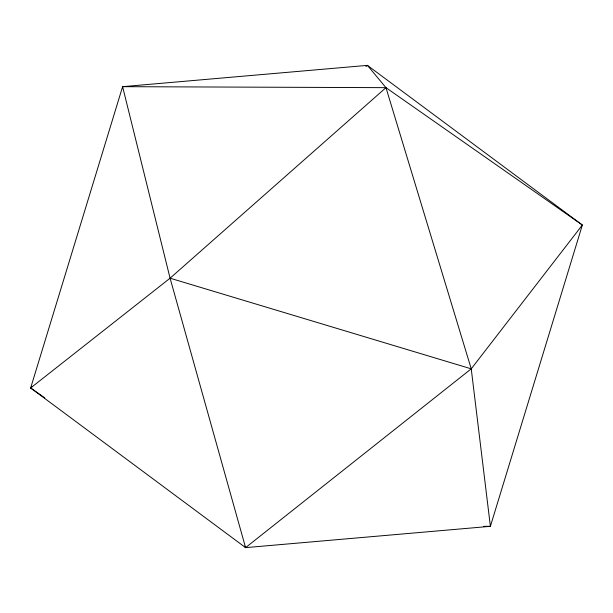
<?xml version="1.0" encoding="UTF-8"?>
<svg xmlns="http://www.w3.org/2000/svg" width="613" height="613" viewBox="0 0 613 613"><rect width="100%" height="100%" fill="white"/><g stroke="black" fill="none" stroke-linecap="round" stroke-linejoin="round"><path stroke-width="0.92" d="M44.734 397.829L30.65 387.975L122.608 86.671L367.417 65.369L582.35 225.025L490.392 526.329L245.583 547.631L30.65 387.975L31.822 386.458M244.388 546.191L245.583 547.631L471.236 368.834L582.35 225.025L385.968 87.659L367.417 65.369L365.915 66.556M30.65 387.975L170.077 278.202L385.968 87.659L471.236 368.834L490.392 526.329L483.688 526.306M385.968 87.659L122.608 86.671L170.077 278.202L245.583 547.631M170.077 278.202L471.236 368.834"/></g></svg>
